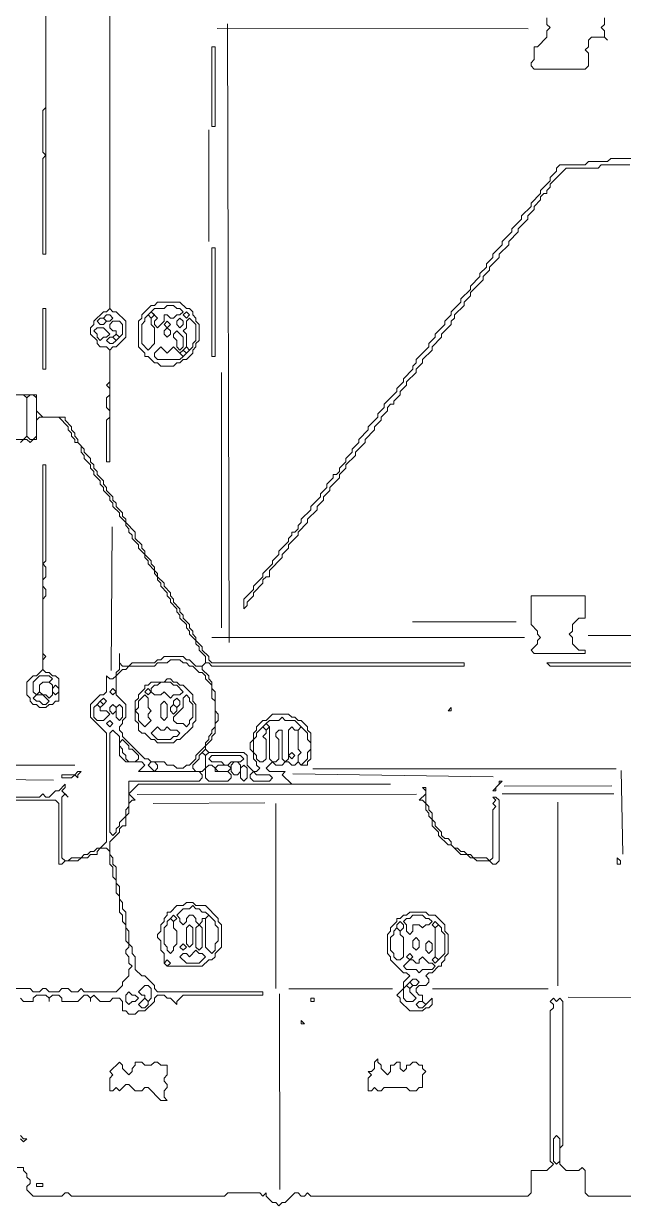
# Model space of a CAD drawing. Extents: x 10 to 1971, y 10 to 1392.
# Drawn here: x 685 to 872.9, y 475.1 to 845.2 of the extents above; entities that cross this region are included whole.
import ezdxf

# ---------------------------------------------------------------- set-up
doc = ezdxf.new("R2010")
doc.units = 0
for name, color, linetype, lineweight in [('TEXT_FALLBACK_OUTLINE', 2, 'Continuous', 0), ('TRACE_CURVE', 6, 'Continuous', 0), ('TRACE_STRAIGHT', 5, 'Continuous', 0), ('TRACE_TEXT_SYMBOL', 6, 'Continuous', 0)]:
    doc.layers.add(name, color=color, linetype=linetype, lineweight=lineweight)

msp = doc.modelspace()

# ---------------------------------------------------------------- linework, layer by layer
at = {"layer": 'TEXT_FALLBACK_OUTLINE', "color": 2}
msp.add_lwpolyline([(796, 521), (795, 520), (795, 518), (794, 517), (793, 517), (794, 516), (793, 515), (793, 511), (794, 511), (795, 512), (796, 511), (797, 511), (798, 512), (805, 512), (806, 511), (808, 511), (809, 512), (810, 512), (810, 516), (811, 517), (810, 518), (810, 519), (809, 519), (808, 520), (807, 520), (806, 519), (805, 519), (805, 518), (804, 517), (803, 518), (803, 520), (802, 520), (801, 519), (800, 519), (800, 517), (799, 516), (797, 518), (797, 519), (796, 520)], close=True, dxfattribs=at)
at = {"layer": 'TRACE_CURVE', "color": 6}
for points in [[(712, 858), (712, 756), (711, 755), (710, 755), (707, 752), (707, 751), (706, 750), (706, 748), (708, 746), (708, 745), (709, 744), (711, 744), (712, 743), (712, 733), (711, 732), (712, 731), (712, 729), (711, 728), (711, 725), (712, 724), (712, 722), (711, 721), (711, 708), (712, 708), (712, 743), (713, 744), (714, 744), (717, 747), (717, 752), (714, 755)], [(714, 755), (713, 755), (712, 756), (712, 856)], [(692, 849), (692, 819), (691, 818), (691, 805), (692, 804), (691, 803), (691, 773), (692, 773), (692, 849)], [(829, 766), (831, 768), (831, 769), (834, 772), (834, 773), (837, 776), (837, 777), (840, 780), (840, 781), (843, 784), (843, 785), (845, 787), (845, 788), (847, 790), (847, 791), (848, 792), (849, 792), (849, 793), (850, 794), (850, 795), (855, 800), (865, 800), (866, 801), (875, 801)], [(879, 803), (869, 803), (868, 802), (862, 802), (861, 801), (853, 801), (852, 800), (852, 799), (850, 797), (850, 796), (847, 793), (847, 792), (844, 789), (844, 788), (841, 785), (841, 784), (838, 781), (838, 780), (835, 777), (835, 776), (832, 773), (832, 772), (830, 770), (830, 769)], [(830, 769), (828, 767), (828, 766), (825, 763), (825, 762), (822, 759), (822, 758), (819, 755), (819, 754), (817, 752), (817, 751), (814, 748), (814, 747), (812, 745), (812, 744), (808, 740), (808, 739), (807, 738), (807, 737), (804, 734), (804, 733), (802, 731), (802, 730), (798, 726), (798, 725), (796, 723), (796, 722), (793, 719), (793, 718), (790, 715), (790, 714), (788, 712), (788, 711), (786, 709), (786, 708), (784, 706), (784, 705), (783, 704), (782, 704), (782, 703), (780, 701), (780, 700), (778, 698), (778, 697), (775, 694), (775, 693), (772, 690), (772, 689), (771, 688), (771, 687), (770, 686), (769, 686), (769, 685), (768, 684), (768, 683), (765, 680), (765, 679), (763, 677), (763, 676), (760, 673), (760, 672), (757, 669), (757, 668), (754, 665)], [(754, 665), (754, 662), (755, 663), (755, 664), (757, 666), (757, 667), (760, 670), (760, 671), (761, 672), (762, 672), (762, 674), (766, 678), (766, 679), (768, 681), (768, 682), (771, 685), (771, 686), (774, 689), (774, 690), (777, 693), (777, 694), (779, 696), (779, 697), (781, 699), (781, 700), (784, 703), (784, 704), (786, 706), (786, 707), (789, 710), (789, 711), (792, 714), (792, 715), (795, 718), (795, 719), (797, 721), (797, 722), (799, 724), (799, 725), (800, 726), (801, 726), (801, 727), (803, 729), (803, 730), (805, 732), (805, 733), (808, 736), (808, 737), (810, 739), (810, 740), (813, 743), (813, 744), (816, 747), (816, 748), (819, 751), (819, 752), (820, 753), (820, 754), (823, 757), (823, 758), (825, 760), (825, 761), (829, 765), (829, 766)], [(704, 712), (702, 714), (702, 715), (701, 716), (701, 717), (700, 718), (700, 719), (698, 721), (698, 722), (691, 722), (689, 724), (689, 729), (682, 729)], [(684, 714), (685, 715), (686, 715), (687, 714), (688, 715), (689, 715), (689, 721), (690, 722), (696, 722), (699, 719), (699, 718), (700, 717), (700, 716), (701, 715), (701, 714), (702, 714), (703, 713), (703, 711), (704, 710), (704, 709), (706, 707), (706, 706), (707, 705), (707, 704), (709, 702), (709, 701), (710, 700), (710, 699), (712, 697), (712, 696), (713, 695), (713, 694), (715, 692), (715, 691), (717, 689), (717, 688), (718, 687), (718, 686), (719, 685), (719, 684), (721, 682), (721, 681), (723, 679), (723, 678), (724, 677), (724, 676), (726, 674), (726, 673), (727, 672)], [(744, 637), (744, 639), (743, 640), (743, 641), (741, 643), (741, 644), (742, 645), (743, 645), (744, 644), (823, 644), (823, 645), (744, 645), (743, 646), (743, 647), (741, 649), (741, 650), (739, 652), (739, 653), (738, 654), (738, 655), (737, 656), (737, 657), (735, 659), (735, 660), (734, 661), (734, 662), (732, 664), (732, 665), (731, 666), (731, 667), (729, 669), (729, 670), (727, 672), (727, 673), (726, 674), (726, 675), (725, 676), (725, 677), (723, 679), (723, 680), (722, 681), (722, 682), (720, 684), (720, 686), (717, 689), (717, 690), (716, 691), (716, 692), (714, 694), (714, 695), (713, 696), (713, 697), (711, 699), (711, 700), (710, 701), (710, 702), (708, 704), (708, 705), (707, 706), (707, 707), (706, 708), (706, 709), (704, 711), (704, 712)], [(727, 672), (727, 671), (728, 670), (728, 669), (730, 667), (730, 666), (731, 665), (731, 664), (733, 662), (733, 661), (734, 660), (734, 659), (736, 657), (736, 656), (737, 655), (737, 654), (739, 652), (739, 651), (740, 650), (740, 649), (742, 647), (742, 645), (741, 644), (739, 644), (737, 646), (736, 646), (735, 647), (729, 647), (728, 646), (727, 646), (726, 645), (719, 645), (718, 644), (716, 644), (715, 645), (715, 648), (715, 643), (714, 642), (714, 641), (713, 640), (712, 640), (711, 641), (711, 636), (710, 635), (709, 635), (706, 632), (706, 628), (711, 623), (711, 589), (709, 587), (708, 587), (707, 586), (706, 586), (705, 585), (704, 585), (703, 584), (700, 584), (699, 583), (698, 583), (697, 584), (697, 603), (698, 604), (699, 603), (697, 605)], [(717, 597), (718, 598), (718, 601), (719, 602), (720, 602), (718, 604), (721, 607), (800, 607), (769, 607), (766, 610), (767, 611), (762, 611), (761, 612), (763, 614), (764, 613), (766, 613), (767, 614), (768, 614), (769, 613), (770, 613), (771, 614), (772, 613), (774, 613), (774, 614), (775, 615), (775, 623), (774, 624), (774, 625), (772, 627), (771, 627), (770, 628), (769, 628), (768, 629), (763, 629), (761, 627), (760, 627), (758, 625), (758, 624), (757, 623), (757, 621), (756, 620), (756, 618), (757, 617), (757, 615), (758, 614), (758, 613), (759, 612), (758, 611), (757, 611), (755, 613), (755, 616), (754, 617), (743, 617), (742, 618), (742, 619), (744, 621), (744, 622), (745, 623), (745, 626), (746, 627), (746, 629), (745, 630), (745, 636), (744, 637)], [(697, 605), (698, 606), (698, 607), (696, 605), (695, 605), (693, 603), (692, 603), (691, 604), (690, 603), (675, 603)], [(681, 602), (695, 602), (696, 601), (696, 582), (697, 582), (698, 583), (702, 583), (703, 584), (705, 584), (706, 585), (708, 585), (708, 586), (709, 587), (711, 587), (712, 586), (712, 582), (713, 581), (713, 578), (714, 577), (714, 573), (715, 572), (715, 567), (716, 566), (716, 564), (717, 563), (717, 558), (718, 557), (718, 556), (717, 555), (717, 554), (718, 553), (718, 551), (719, 550), (718, 549), (718, 547), (716, 545), (716, 544), (714, 542), (704, 542), (703, 543), (702, 542), (700, 542), (699, 543), (697, 543), (696, 542), (693, 542), (692, 543), (691, 543), (690, 542), (688, 542)], [(693, 540), (693, 539), (693, 540), (694, 541), (696, 541), (697, 540), (697, 539), (702, 539), (704, 541), (705, 541), (706, 540), (706, 539), (706, 540), (707, 541), (709, 539), (712, 539), (713, 540), (715, 540), (716, 539), (716, 536), (717, 536), (718, 535), (720, 535), (721, 536), (723, 536), (726, 539), (726, 540), (727, 541), (729, 541), (730, 540), (731, 540), (733, 538), (733, 539), (735, 541), (760, 541), (760, 542), (727, 542), (726, 543), (726, 544), (723, 547), (722, 547), (720, 549), (720, 553), (719, 554), (719, 556), (718, 557), (718, 561), (717, 562), (717, 567), (716, 568), (716, 570), (715, 571), (715, 575), (714, 576), (714, 581), (713, 582), (713, 584), (712, 585), (712, 589), (715, 592), (715, 593), (716, 594), (717, 594), (717, 597)], [(688, 542), (687, 543), (682, 543)], [(684, 540), (685, 539), (688, 539), (688, 540), (689, 541), (692, 541), (693, 540)], [(937, 478), (862, 478), (861, 479), (861, 486), (860, 487), (859, 486), (855, 486), (853, 488), (853, 493), (854, 494), (854, 539), (853, 540), (852, 539), (851, 540), (850, 539), (851, 538), (851, 537), (850, 536), (850, 489), (851, 488), (849, 486), (844, 486), (844, 479), (843, 478), (775, 478), (774, 479), (773, 478), (772, 478), (771, 479)], [(684, 496), (685, 495), (686, 496), (685, 496), (684, 497)], [(771, 479), (770, 479), (767, 476), (766, 476), (765, 475), (764, 476), (763, 476), (761, 478), (761, 479), (760, 478), (759, 479), (749, 479), (748, 478), (700, 478), (699, 479), (698, 479), (697, 478), (688, 478), (686, 480), (686, 481), (687, 482), (687, 483), (686, 484), (686, 485), (685, 486), (685, 487), (683, 487)]]:
    msp.add_lwpolyline(points, dxfattribs=at)
for points in [[(708, 752), (709, 753), (710, 753), (711, 752), (710, 751), (709, 751)], [(710, 753), (711, 754), (712, 754), (713, 753), (712, 752), (711, 752)], [(712, 751), (713, 752), (715, 752), (716, 751), (716, 748), (715, 747), (714, 748), (714, 749), (713, 749), (712, 750)], [(707, 749), (708, 750), (710, 750), (712, 748), (711, 747), (710, 747), (709, 746), (708, 747), (708, 748)], [(713, 747), (714, 748), (715, 747), (714, 746)], [(711, 746), (712, 747), (713, 747), (714, 746), (713, 745), (712, 745)], [(681, 728), (682, 729), (685, 729), (686, 728), (686, 716), (685, 715), (682, 715), (681, 716)], [(686, 728), (687, 729), (688, 729), (689, 728), (689, 716), (688, 715), (687, 715), (686, 716)], [(691, 707), (691, 643), (689, 641), (688, 641), (686, 639), (686, 635), (687, 634), (687, 633), (688, 632), (689, 632), (690, 631), (692, 631), (693, 632), (694, 632), (695, 633), (696, 633), (696, 640), (695, 641), (694, 641), (693, 642), (692, 642), (691, 643), (691, 646), (692, 647), (691, 648), (691, 665), (692, 666), (692, 668), (691, 669), (691, 671), (692, 672), (692, 675), (691, 676), (692, 677), (692, 707)], [(730, 645), (731, 646), (734, 646), (735, 645), (736, 645), (737, 644), (738, 644), (740, 642), (741, 642), (742, 641), (742, 640), (744, 638), (744, 634), (745, 633), (745, 625), (744, 624), (744, 623), (743, 622), (743, 621), (742, 620), (742, 619), (739, 616), (739, 615), (737, 613), (736, 613), (735, 612), (733, 612), (732, 613), (730, 613), (729, 614), (725, 614), (724, 615), (723, 615), (716, 622), (716, 623), (715, 624), (715, 625), (716, 626), (716, 627), (717, 628), (717, 632), (714, 635), (714, 641), (716, 643), (717, 643), (718, 644), (726, 644), (727, 645)], [(690, 641), (693, 641), (694, 640), (693, 639), (691, 639), (690, 638), (690, 636), (689, 635), (688, 636), (688, 639)], [(690, 638), (691, 639), (693, 639), (694, 638), (694, 635), (693, 634), (692, 635), (691, 635), (690, 636)], [(694, 637), (695, 638), (696, 637), (696, 636), (695, 635), (694, 636)], [(712, 636), (713, 637), (714, 636), (713, 635)], [(688, 634), (689, 635), (691, 635), (693, 633), (692, 632), (691, 632), (690, 633), (689, 633)], [(708, 632), (709, 633), (710, 632), (709, 631)], [(709, 633), (710, 634), (711, 633), (710, 632)], [(707, 631), (708, 632), (709, 631), (709, 630), (711, 630), (712, 629), (710, 627), (708, 627), (707, 628)], [(712, 631), (713, 632), (714, 631), (714, 630), (713, 629), (712, 630)], [(714, 631), (715, 632), (716, 631), (716, 628), (715, 627), (714, 628)], [(711, 626), (712, 627), (713, 626), (712, 625)], [(760, 625), (761, 626), (762, 625), (761, 624)], [(765, 627), (766, 628), (767, 627), (770, 627), (772, 625), (771, 624), (770, 624), (769, 625), (768, 624), (768, 615), (767, 614), (766, 615), (766, 624), (765, 624), (764, 623), (764, 622), (765, 621), (765, 615), (764, 614), (763, 614), (762, 615), (762, 625), (761, 626), (762, 627)], [(712, 623), (713, 624), (715, 622), (715, 616), (717, 614), (722, 614), (723, 613), (721, 611), (740, 611), (741, 610), (741, 609), (740, 608), (718, 608), (718, 600), (717, 599), (717, 597), (715, 595), (715, 594), (714, 593), (714, 592), (713, 591), (712, 592)], [(760, 625), (761, 624), (761, 623), (760, 622), (761, 621), (761, 615), (760, 614), (759, 614), (758, 615), (758, 616), (757, 617), (757, 621), (758, 622), (758, 623)], [(771, 624), (772, 625), (774, 623), (774, 621), (775, 620), (775, 618), (774, 617), (774, 615), (772, 613), (771, 614), (771, 616), (772, 617), (771, 618)], [(715, 620), (716, 621), (718, 619), (718, 618), (719, 618), (721, 616), (721, 615), (720, 614), (718, 614), (717, 615), (717, 616), (716, 617), (716, 618), (715, 619)], [(740, 616), (741, 617), (742, 616), (742, 612), (741, 611), (739, 611), (738, 612), (738, 613), (740, 615)], [(741, 617), (742, 618), (743, 617), (742, 616)], [(743, 615), (744, 616), (753, 616), (754, 615), (753, 614), (750, 614), (749, 613), (748, 613), (747, 614), (744, 614)], [(768, 616), (769, 617), (770, 616), (769, 615)], [(724, 613), (725, 614), (726, 614), (727, 613), (727, 612), (726, 611)], [(742, 612), (743, 613), (744, 613), (745, 612), (745, 611), (749, 611), (750, 610), (750, 609), (749, 608), (743, 608), (742, 609)], [(745, 612), (746, 613), (749, 613), (750, 612), (749, 611), (746, 611)], [(750, 613), (751, 614), (752, 614), (753, 613), (753, 611), (752, 610), (751, 610), (750, 611)], [(753, 612), (754, 613), (755, 612), (755, 609), (754, 608), (753, 609)], [(756, 610), (757, 611), (758, 610), (762, 610), (763, 609), (762, 608), (757, 608), (756, 609)], [(717, 541), (718, 542), (719, 541), (720, 541), (721, 540), (720, 539), (719, 539), (718, 538), (717, 539)], [(723, 544), (724, 544), (725, 543), (725, 540), (724, 539), (723, 540), (723, 541), (722, 541), (721, 542)], [(723, 540), (724, 539), (724, 538), (723, 537), (722, 537), (721, 538)], [(851, 496), (852, 497), (853, 496), (853, 489), (852, 488), (851, 489)]]:
    msp.add_lwpolyline(points, close=True, dxfattribs=at)
at = {"layer": 'TRACE_STRAIGHT', "color": 5}
for p, q in [((748.89, 845.14), (749.41, 651.39)), ((745.62, 843.65), (843.12, 843.57)), ((743, 812), (743, 777)), ((747, 736), (747, 656)), ((712.48, 642.62), (712.76, 687.63)), ((806.87, 657.87), (839.38, 657.83)), ((744, 653), (842, 653)), ((861.87, 653.59), (1106.87, 653.59)), ((666, 613), (701, 613)), ((775.62, 611.84), (870.63, 611.88)), ((872.29, 611.36), (872.75, 585.14)), ((659.37, 608.65), (694.38, 608.32)), ((769.38, 610.3), (832.12, 609.37)), ((720.62, 603.83), (808.12, 603.86)), ((835, 604), (870, 604)), ((835.62, 606.46), (869.37, 606.47)), ((725.61, 601), (760.63, 601.18)), ((764, 601), (764, 543)), ((852.36, 601.37), (852.38, 543.87)), ((765.23, 541.38), (765.3, 480.13)), ((768.12, 542.92), (800.63, 542.98)), ((813.12, 542.93), (849.37, 542.95)), ((855.62, 540.32), (889.38, 540.26))]:
    msp.add_line(p, q, dxfattribs=at)
at = {"layer": 'TRACE_TEXT_SYMBOL', "color": 6}
for points in [[(849, 847), (849, 845), (850, 844), (849, 843), (849, 841), (846, 838), (845, 838), (845, 834), (844, 833), (844, 832), (845, 831), (861, 831), (862, 832), (862, 836), (861, 837), (862, 838), (862, 840), (863, 841), (867, 841), (868, 840), (867, 841), (867, 843), (866, 844), (867, 845), (867, 847)], [(884, 645), (849, 645), (850, 644), (883, 644)]]:
    msp.add_lwpolyline(points, dxfattribs=at)
for points in [[(744, 838), (745, 838), (745, 813), (744, 813)], [(744, 775), (745, 775), (745, 741), (744, 741)], [(691, 756), (691, 737), (692, 737), (692, 756)], [(727, 758), (726, 757), (725, 757), (722, 754), (722, 753), (721, 752), (721, 744), (723, 742), (723, 741), (724, 741), (726, 739), (727, 739), (728, 738), (732, 738), (733, 739), (734, 739), (735, 740), (736, 740), (738, 742), (738, 743), (739, 744), (739, 745), (740, 746), (740, 751), (739, 752), (739, 753), (738, 754), (738, 755), (737, 756), (736, 756), (734, 758)], [(729, 756), (730, 757), (732, 757), (733, 756), (734, 756), (735, 755), (734, 754), (733, 754), (732, 753), (731, 753), (730, 754), (729, 754), (729, 752), (727, 750), (726, 751), (726, 752), (727, 753), (725, 755), (726, 756)], [(723, 753), (724, 754), (725, 753), (725, 751), (726, 750), (726, 745), (724, 743), (722, 745), (722, 751), (723, 752)], [(724, 754), (725, 755), (726, 754), (725, 753)], [(729, 751), (730, 752), (731, 751), (730, 750)], [(733, 752), (734, 753), (735, 752), (735, 751), (734, 750), (733, 751)], [(735, 754), (736, 755), (737, 754), (736, 753)], [(736, 752), (737, 753), (739, 751), (739, 746), (738, 745), (738, 744), (737, 743), (736, 744), (736, 748), (735, 749), (736, 750)], [(729, 749), (730, 750), (731, 749), (731, 748), (730, 747), (729, 748)], [(732, 748), (733, 749), (735, 747), (735, 744), (734, 743), (733, 744), (733, 746), (732, 747)], [(728, 744), (730, 742), (732, 744), (735, 741), (734, 740), (727, 740), (726, 741), (726, 742)], [(735, 743), (736, 744), (737, 743), (736, 742)], [(734, 742), (735, 743), (736, 742), (735, 741)], [(844, 666), (844, 657), (846, 655), (846, 654), (847, 653), (846, 652), (846, 651), (844, 649), (845, 648), (861, 648), (861, 649), (859, 649), (857, 651), (857, 653), (856, 654), (857, 655), (857, 657), (859, 659), (861, 659), (861, 666)], [(730, 640), (729, 639), (725, 639), (724, 638), (723, 638), (723, 637), (721, 635), (721, 634), (720, 633), (720, 627), (721, 626), (721, 624), (722, 623), (723, 623), (725, 621), (726, 621), (727, 620), (732, 620), (733, 621), (734, 621), (738, 625), (738, 626), (739, 627), (739, 632), (738, 633), (738, 635), (735, 638), (734, 638), (733, 639), (732, 639), (731, 640)], [(723, 636), (724, 637), (725, 636), (724, 635)], [(727, 638), (728, 639), (731, 639), (732, 638), (733, 638), (735, 636), (734, 635), (732, 635), (731, 634), (729, 636), (728, 635), (726, 635), (725, 636), (725, 637), (726, 638)], [(723, 635), (724, 634), (724, 631), (725, 630), (724, 629), (724, 628), (725, 627), (723, 625), (721, 627), (721, 629), (720, 630), (721, 631), (721, 633)], [(728, 632), (729, 633), (730, 632), (730, 628), (729, 627), (728, 628)], [(735, 634), (736, 635), (737, 634), (737, 633), (738, 632), (738, 628), (737, 627), (737, 626), (736, 625), (735, 626), (733, 626), (732, 627), (732, 628), (735, 631)], [(732, 633), (733, 634), (734, 633), (734, 632), (733, 631), (732, 632)], [(731, 631), (732, 632), (733, 631), (733, 630), (732, 629), (731, 630)], [(819, 631), (818, 630), (819, 630)], [(727, 625), (728, 624), (729, 624), (730, 625), (731, 624), (733, 624), (734, 623), (733, 622), (732, 622), (731, 621), (727, 621), (725, 623)], [(702, 611), (701, 610), (697, 610), (697, 609), (700, 609), (701, 610), (702, 609), (702, 610), (703, 611)], [(834, 608), (834, 607), (832, 605), (833, 605), (833, 606), (835, 608)], [(810, 606), (811, 605), (811, 604), (809, 602), (810, 602), (811, 601), (811, 599), (812, 598), (812, 597), (813, 596), (813, 594), (815, 592), (815, 591), (818, 588), (819, 588), (822, 585), (824, 585), (825, 584), (826, 584), (827, 583), (831, 583), (832, 582), (833, 582), (834, 583), (834, 602), (833, 603), (832, 603), (833, 602), (832, 601), (833, 600), (832, 599), (832, 584), (831, 583), (830, 584), (826, 584), (825, 585), (824, 585), (823, 586), (822, 586), (821, 587), (820, 587), (819, 588), (819, 589), (818, 590), (817, 590), (816, 591), (816, 592), (814, 594), (814, 595), (813, 596), (813, 598), (812, 599), (812, 600), (811, 601), (811, 606)], [(871, 584), (871, 582), (872, 582), (872, 583)], [(736, 570), (735, 569), (733, 569), (731, 567), (730, 567), (730, 566), (729, 565), (729, 564), (728, 563), (728, 561), (727, 560), (727, 559), (728, 558), (728, 555), (729, 554), (729, 551), (730, 550), (741, 550), (743, 552), (744, 552), (745, 553), (745, 554), (747, 556), (747, 563), (746, 564), (746, 565), (742, 569), (739, 569), (738, 570)], [(737, 568), (738, 569), (739, 568), (740, 568), (741, 567), (742, 567), (743, 566), (742, 565), (741, 565), (741, 564), (740, 563), (739, 564), (739, 565), (738, 566), (737, 566), (736, 565), (736, 564), (735, 563), (734, 564), (734, 565), (733, 566), (735, 568)], [(806, 567), (805, 566), (804, 566), (803, 565), (802, 565), (802, 564), (800, 562), (800, 561), (799, 560), (799, 554), (800, 553), (800, 552), (804, 548), (805, 548), (806, 547), (804, 545), (804, 543), (802, 541), (803, 540), (803, 539), (806, 536), (810, 536), (811, 537), (812, 537), (813, 538), (813, 540), (811, 538), (810, 539), (810, 541), (809, 541), (808, 542), (808, 543), (809, 544), (811, 544), (812, 545), (812, 546), (811, 547), (812, 548), (813, 548), (815, 550), (816, 550), (816, 551), (817, 552), (817, 553), (818, 554), (818, 560), (817, 561), (817, 563), (814, 566), (812, 566), (811, 567)], [(730, 564), (731, 565), (732, 564), (732, 562), (733, 561), (733, 557), (732, 556), (732, 555), (731, 554), (730, 555), (730, 556), (729, 557), (729, 562), (730, 563)], [(731, 565), (732, 566), (733, 565), (732, 564)], [(736, 562), (737, 563), (738, 562), (738, 557), (737, 556), (736, 557)], [(739, 562), (740, 563), (741, 562), (741, 556), (740, 555), (739, 556)], [(742, 565), (743, 566), (745, 564), (745, 563), (746, 562), (746, 558), (745, 557), (745, 555), (744, 554), (742, 556)], [(802, 563), (803, 564), (804, 563), (804, 562), (803, 561), (802, 562)], [(806, 565), (807, 566), (810, 566), (811, 565), (812, 565), (813, 564), (812, 563), (811, 563), (810, 562), (809, 563), (807, 563), (807, 561), (806, 560), (805, 561), (805, 563), (804, 564), (805, 565)], [(813, 563), (814, 564), (815, 563), (814, 562)], [(814, 562), (815, 563), (816, 562), (816, 561), (817, 560), (817, 554), (815, 552), (814, 553)], [(801, 561), (802, 562), (803, 561), (803, 560), (804, 559), (804, 553), (803, 552), (802, 552), (801, 553), (801, 554), (800, 555), (800, 559), (801, 560)], [(807, 558), (808, 559), (809, 558), (809, 556), (808, 555), (807, 556)], [(734, 556), (735, 557), (736, 556), (735, 555)], [(811, 557), (812, 558), (813, 557), (813, 555), (812, 554), (811, 555)], [(729, 551), (730, 552), (731, 551), (730, 550)], [(739, 555), (740, 554), (741, 554), (742, 553), (740, 551), (736, 551), (734, 553), (735, 554), (736, 554), (737, 553)], [(809, 552), (810, 553), (812, 551), (813, 551), (814, 550), (813, 549), (810, 549), (809, 548), (808, 549), (805, 549), (804, 550), (806, 552), (807, 552), (808, 551), (809, 551)], [(805, 553), (806, 554), (807, 553), (806, 552)], [(813, 552), (814, 553), (815, 552), (814, 551)], [(805, 544), (806, 545), (807, 544), (806, 543)], [(806, 545), (807, 546), (808, 546), (809, 545), (808, 544), (807, 544)], [(804, 543), (805, 544), (806, 543), (806, 542), (808, 540), (807, 539), (805, 539), (804, 540)], [(775, 540), (776, 540), (776, 539), (775, 539)], [(808, 538), (809, 539), (810, 539), (811, 538), (810, 537), (809, 537)], [(772, 533), (772, 532), (773, 532)], [(715, 520), (712, 517), (713, 516), (712, 515), (712, 511), (713, 511), (714, 512), (715, 511), (717, 513), (718, 513), (720, 511), (722, 511), (723, 512), (724, 512), (728, 508), (730, 508), (729, 509), (729, 511), (730, 512), (730, 513), (729, 514), (729, 515), (730, 516), (730, 519), (728, 519), (727, 520), (726, 520), (725, 519), (723, 519), (722, 520), (720, 520), (720, 519), (719, 518), (719, 517), (718, 516), (716, 518), (716, 519)], [(689, 482), (691, 482), (691, 481), (689, 481)]]:
    msp.add_lwpolyline(points, close=True, dxfattribs=at)

doc.saveas('drawing.dxf')
